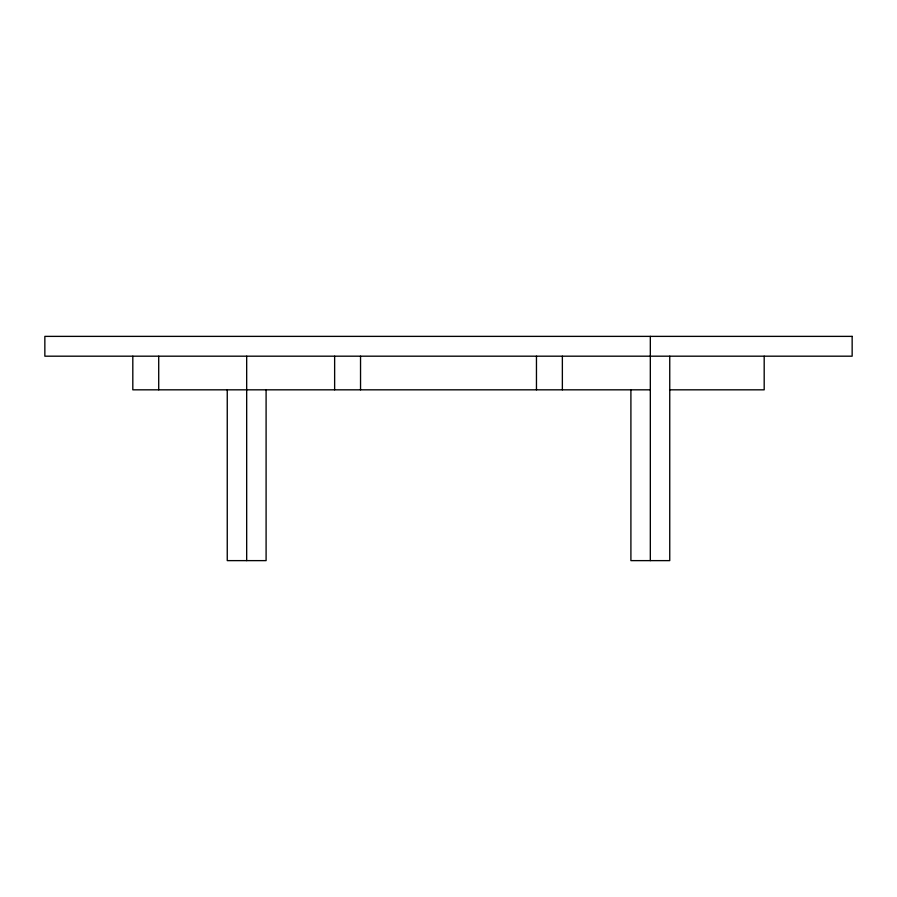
<?xml version="1.0" encoding="UTF-8"?>
<svg xmlns="http://www.w3.org/2000/svg" width="897" height="897" viewBox="0 0 897 897"><rect width="100%" height="100%" fill="white"/><g stroke="black" fill="none" stroke-linecap="round" stroke-linejoin="round"><path stroke-width="1.35" d="M650.325 389.825L132.812 389.825L132.812 356.187M669.566 389.825L764.188 389.825L764.188 356.187M669.745 356.187L669.745 560.625L630.905 560.625L630.905 389.825M650.325 336.375L650.325 560.625M562.363 356.187L562.363 389.825M536.462 356.187L536.462 389.825M360.538 356.187L360.538 389.825M334.637 356.187L334.637 389.825M266.095 389.825L266.095 560.625L227.255 560.625L227.255 389.825M246.675 356.187L246.675 560.625M158.713 356.187L158.713 389.825M852.15 336.375L44.85 336.375L44.85 356.187L852.15 356.187L852.15 336.375"/></g></svg>
